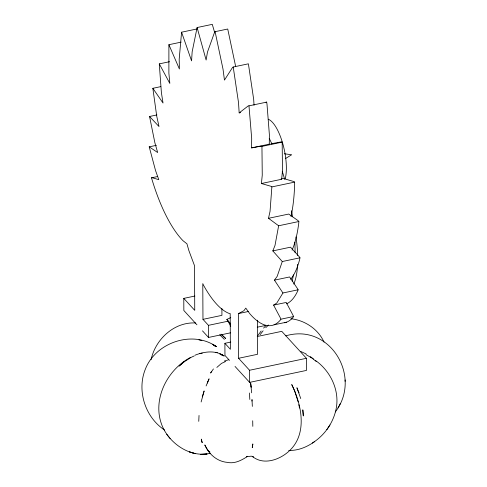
<?xml version="1.0" encoding="UTF-8"?>
<svg xmlns="http://www.w3.org/2000/svg" width="487" height="487" viewBox="0 0 487 487"><rect width="100%" height="100%" fill="white"/><g stroke="black" fill="none" stroke-linecap="round" stroke-linejoin="round"><path stroke-width="0.73" d="M169.561 61.709L159.286 63.87L161.392 92.603L163.023 103.037L152.851 88.305L160.795 86.631M261.945 146.392L262.256 175.186L261.409 183.52L281.638 179.271L282.484 170.931L282.168 142.137L261.945 146.392L261.202 146.112L251.584 147.89L251.682 138.405L248.979 105.843L248.248 105.904L239.172 112.899L238.502 102.52L233.224 67.011L248.394 63.821L253.672 99.33L254.05 105.259M251.584 147.89L269.281 144.17L269.378 134.68L266.998 104.169L266.675 102.124L265.945 102.185M251.949 401.069L252.01 399.559L252.339 406.401M198.757 421.34L199.031 415.454M261.409 183.52L271.137 186.338L271.868 186.911L270.048 211.346L268.501 218.304L278.637 225.767L274.991 245.485L272.817 250.902L282.271 261.531L277.17 276.391L274.449 280.147L282.935 292.985L276.756 303.078L273.591 305.106L280.433 318.029L280.908 319.192L280.567 319.789A103.329 35.953 78.1 0 1 249.709 313.604L245.795 308.113L243.896 310.736L238.362 313.604L238.593 358.28L249.557 370.26L249.618 382.374L306.5 370.412L306.439 358.298L281.772 331.343L257.398 336.468M268.501 218.304L288.724 214.055L298.166 220.702L298.86 221.512L298.774 222.924A129.171 44.944 78.1 0 1 292.09 250.16M181.176 42.126L168.898 44.707L168.886 73.141L169.829 83.435L159.286 63.87M272.817 250.902L290.514 247.177L299.335 256.819L299.968 257.812L299.773 258.95A120.551 41.943 78.1 0 1 290.617 279.307M190.496 357.434C166.304 370.193 151.055 401.568 162.914 427.549C171.053 444.704 191.312 458.151 210.603 453.19M197.071 28.94L181.584 32.197L179.192 59.183L179.399 69.002L168.898 44.707M201.131 401.97L204.132 390.945L202.275 396.838M151.092 359.686C155.353 339.366 174.2 321.712 195.658 322.978M274.449 280.147L289.613 276.957L297.545 288.688L298.105 289.795L297.831 290.66A111.943 38.948 78.1 0 1 286.581 303.827M207.718 381.997L207.346 383.026L209.075 378.825L206.104 385.941M214.749 32.818L212.277 24.35L197.113 27.54L192.146 51.859L191.58 60.893L181.584 32.197M335.306 411.929C362.395 376.877 329.942 322.692 285.753 335.86M338.002 407.911L340.389 403.425M312.301 443.073C324.22 435.658 332.998 423.319 335.987 409.585C340.103 390.903 330.691 371.07 315.278 360.343M211.303 371.825L210.627 373.042L213.434 368.927M273.591 305.106L286.234 302.445L293.071 315.375L293.545 316.538L293.211 317.128A103.329 35.953 78.1 0 1 284.524 322.802M326.844 429.662L329.967 424.938M235.659 66.463L227.727 29.019L215.09 31.679L214.475 32.519L207.462 52.121L206.123 60.053L197.113 27.54M257.252 336.359L261.166 331.008M260.198 334.569L263.12 330.77M263.589 328.092L265.872 325.681M179.076 366.218L183.946 361.89M216.837 367.435L221.5 363.381L225.749 361.433M265.725 327.696L268.587 324.999M180.105 365.189L182.302 363.308M183.496 362.279L190.161 357.957M233.224 67.011L232.543 67.45L224.458 80.093L223.016 69.124L215.09 31.679M314.742 441.52C307.206 446.889 298.105 450.877 288.688 450.372M285.321 158.652L291.652 154.763L284.305 153.764M230.595 324.695L230.101 323.118L226.851 319.417L230.765 317.597M190.265 357.768L194.21 355.936M194.97 355.242C204.138 351.462 215.68 349.94 224.221 356.058L219.887 353.97L222.449 354.962L220.623 354.506M194.867 296.047L183.788 298.379L194.745 310.359L194.514 265.683L188.883 250.616L186.935 243.792L183.033 240.736A103.329 35.953 78.1 0 1 151.883 179.155L151.542 177.816L152.005 177.682L158.786 179.642L155.566 170.633L149.211 146.843L156.43 145.327M281.102 179.052L283.166 178.449L293.892 181.554L294.623 182.126L294.653 183.782A137.766 47.933 78.1 0 1 290.989 216.514M224.251 361.068L228.452 359.844M149.211 146.843L157.66 152.516L154.872 142.74L149.552 116.484L156.924 114.938M248.979 105.843L266.675 102.124M239.172 112.899L240.615 112.594M151.542 177.816L157.49 176.568M271.868 186.911L294.623 182.126M278.637 225.767L298.86 221.512M282.271 261.531L299.968 257.812M282.935 292.985L298.105 289.795M230.801 342.063L224.891 343.305L230.375 349.295L230.187 313.561L229.194 313.458A103.329 35.953 78.1 0 1 203.785 285.692L202.781 283.617L202.969 319.344L221.932 315.357L221.895 308.514M238.362 313.604L248.571 311.455M202.969 319.344L208.448 325.334L228.397 321.14M280.908 319.192L293.545 316.538M202.476 330.85L208.515 337.454L230.674 332.791M257.27 327.203L265.391 325.493M274.053 324.805L286.691 322.144M238.593 358.28L257.556 354.293L257.38 320.215M249.557 370.26L306.439 358.298M270.955 143.799L281.425 141.857L282.168 142.137M268.422 144.329L269.281 144.17M199.396 353.55L202.257 353.172M220.788 354.682L222.352 354.798L220.599 354.463M290.928 318.754C304.929 320.282 318.194 329.151 324.038 342.105M217.385 352.746L215.272 352.296M198.927 339.883L201.886 340.571M208.728 451.601L209.873 451.924M213.726 345.38L216.313 346.421L213.665 345.289M300.856 351.498L306.134 353.958M213.568 345.295L216.319 346.592C192.578 329.863 155.724 342.428 145.394 369.067C136.603 390.55 145.205 417.383 164.588 430.039M208.192 450.95L209.233 451.51M306.006 354.621L311.546 357.781M149.552 116.484L158.999 126.523L156.747 116.259L152.851 88.305M213.245 344.662L214.505 345.508L212.594 344.224M313.445 358.98L310.511 356.843L316.16 361.439M219.722 334.758L224.373 339.384M221.25 334.362L225.7 338.514L221.031 334.173M208.192 450.597L209.203 451.607L207.438 449.611L204.796 444.941C208.71 454.073 217.123 461.53 227.289 462.364C234.844 464.038 241.722 460.191 247.749 456.282L246.416 456.763L251.316 456.149L253.343 456.94L252.455 456.483C263.51 465.633 279.861 459.789 289.223 450.962C307.766 433.874 301.678 404.721 291.737 384.547L294.69 391.012L298.147 401.939M196.937 324.799L183.849 310.499L183.788 298.379M229.487 360.374L224.957 355.425L224.891 343.305M235.026 366.425L249.618 382.374M170.097 438.537L166.731 434.331M226.851 319.417L229.505 323.545M228.957 322.79L230.722 326.393M298.397 391.505L298.945 392.796L296.912 387.774L300.747 398.561M298.762 404.667L299.067 406.036M251.048 386.185L251.231 387.202L250.628 382.904L251.663 392.826M299.225 406.718L299.414 408.069M249.447 393.003L249.813 399.456M252.71 420.756L252.814 426.356M345.094 379.927L345.1 381.358M208.448 325.334L208.515 337.454M268.276 119.248A34.443 11.986 78.1 0 1 282.74 143.549A34.443 11.986 78.1 0 1 285.242 178.692M295.968 236.889A61.995 21.574 78.1 0 1 297.691 255.535M297.618 264.331A61.995 21.574 78.1 0 1 293.777 284.098M269.244 138.369A103.329 35.953 78.1 0 1 271.88 143.866M282.241 171.205A103.329 35.953 78.1 0 1 284.603 179.192M291.567 210.731A103.329 35.953 78.1 0 1 292.492 216.776M294.872 242.173A103.329 35.953 78.1 0 1 295.061 252.43M293.381 274.869A103.329 35.953 78.1 0 1 292.17 281.2M252.844 444.065L252.266 447.498L252.844 444.065M206.92 454.067L200.942 454.341L206.92 454.067M195.384 453.701L189.546 451.936L195.384 453.701M202.16 442.64L201.32 439.207L202.16 442.64M303.304 415.849L302.847 409.963L303.304 415.849"/></g></svg>
